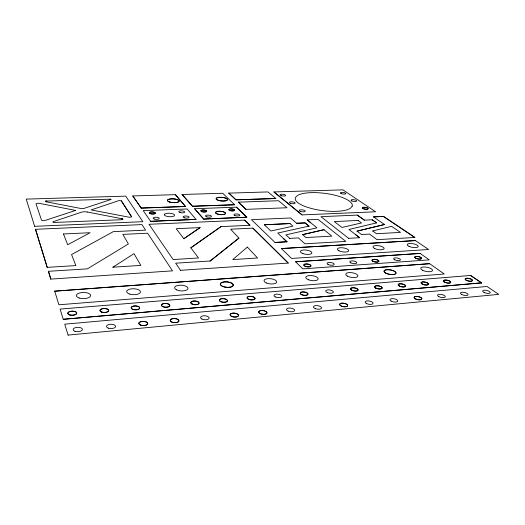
<?xml version="1.0" encoding="UTF-8"?>
<svg xmlns="http://www.w3.org/2000/svg" width="525" height="525" viewBox="0 0 525 525"><rect width="100%" height="100%" fill="white"/><g stroke="black" fill="none" stroke-linecap="round" stroke-linejoin="round"><path stroke-width="0.79" d="M63.217 319.292L481.609 282.863L63.217 319.292L60.106 309.087L470.571 275.454L481.609 282.863M68.106 335.14L64.752 324.174L487.01 286.486L498.75 294.368L68.106 335.088M87.203 212.034L87.203 211.995A4.856 1.621 1.2 0 0 81.414 212.212L52.874 221.812A1.798 0.61 0.2 0 0 54.042 222.462L121.99 219.719M112.888 267.225L134.013 253.641L140.831 265.401L112.888 267.186M121.4 200.996L121.4 200.957A1.89 0.604 2.2 0 0 118.361 200.773L91.147 209.915L128.894 217.173A1.844 0.63 2.3 0 0 131.513 216.674L121.4 200.996L131.513 216.674M132.773 195.95L141.232 208.103L185.522 206.482L175.409 194.657L132.773 195.95L141.232 208.103M150.649 221.333L143.2 210.61L187.176 208.983L196.035 219.411L150.649 221.333L196.035 219.411M175.409 194.69L185.515 206.522M182.09 194.493L222.718 193.252L234.563 204.737L192.452 206.24L182.09 194.46L192.452 206.273L234.563 204.77M238.934 238.114L210.125 261.023L238.934 238.114L230.619 229.202L252.879 228.132L288.232 263.077L180.534 270.309M183.829 238.718L176.223 228.71L200.117 227.594L183.829 238.718L200.117 227.594M190.805 247.859L220.973 226.623L249.979 225.271L244.729 220.126L149.015 224.28L173.152 259.567L198.542 257.952L190.805 247.82L220.973 226.623M194.624 208.74L203.72 219.082L246.796 217.219L236.434 207.158L194.624 208.74L203.72 219.082M228.848 193.121L267.94 191.927L275.848 198.502L235.961 199.828L228.848 193.121L235.961 199.828L275.848 198.535M236.434 207.158L246.789 217.258M238.376 202.158L278.539 200.74L286.972 207.756L245.969 209.357L238.376 202.158L245.969 209.357M244.729 220.126L249.979 225.271M247.38 247.124L257.572 257.998L232.752 259.58L247.38 247.085M252.879 228.132L288.232 263.077M264.292 224.772L289.938 223.571L264.292 224.772L270.867 231.013L292.904 226.157L289.938 223.571M273.879 191.94L302.046 214.902L375.598 211.785L342.937 189.86L273.879 191.94L302.046 214.902M275.028 242.465L286.945 241.756L275.028 242.465L251.449 219.686L290.515 217.973L296.71 223.296L305.097 222.902L308.976 226.137L305.097 222.902L296.717 223.256M281.387 248.561L415.452 240.601L428.61 249.5L291.572 258.431L281.387 248.561L415.459 240.568M286.945 241.795L283.677 238.718L286.945 241.756M289.78 238.429L285.902 234.846L316.936 227.843L307.21 219.87L318.006 219.345L345.811 241.415L304.979 243.817L298.397 237.917L289.78 238.389M295.568 261.791L420.164 253.431L295.568 261.791L302.807 268.859L429.286 259.868L420.164 253.431M302.649 234.629L323.938 229.714L302.649 234.629L305.95 237.543L331.826 236.132L323.938 229.714M310.603 222.646L307.21 219.87M348.666 238.363L320.946 216.681L357.269 215.086L364.383 220.165L372.179 219.772L376.615 222.856L348.948 229.471L359.691 237.707L348.672 238.324M357.269 215.125L364.389 220.132M355.884 234.859L359.684 237.746M358.083 220.461L334.261 221.576L341.972 227.482L361.502 222.928L358.089 220.428M414.881 237.457L377.094 239.676L369.508 234.078L361.528 234.55L357.033 231.144L384.51 224.483L373.439 216.877L383.486 216.425L414.875 237.49L383.48 216.457L373.433 216.91M372.179 219.772L376.609 222.889M429.627 263.688L54.712 291.172L429.627 263.688L444.288 273.998L58.898 304.782L54.712 291.126M470.571 275.454L481.589 282.942M352.17 206.168L350.418 208.248A28.763 8.708 7.3 0 1 316.181 209.58A28.763 8.708 7.3 0 1 295.627 197.223L297.806 195.28A28.763 8.708 7.3 0 1 331.255 194.407A28.763 8.708 7.3 0 1 352.163 206.2M215.624 212.395L215.965 211.969A4.968 1.647 4.8 0 1 221.799 211.444A4.968 1.647 4.8 0 1 225.455 213.518L225.127 213.944A4.968 1.647 4.8 0 1 219.273 214.489A4.968 1.647 4.8 0 1 215.624 212.395A4.968 1.647 4.8 0 0 219.273 214.449A4.968 1.647 4.8 0 0 225.133 213.911L225.455 213.518A4.968 1.647 4.8 0 0 221.799 211.477A4.968 1.647 4.8 0 0 215.965 212.002M164.423 214.403L164.857 213.964A5.119 1.726 3.4 0 1 171.052 213.412A5.119 1.726 3.4 0 1 174.464 215.552L174.051 215.998A5.119 1.726 3.4 0 1 167.823 216.53A5.119 1.726 3.4 0 1 164.423 214.364M110.932 199.526L84.302 208.313A4.384 1.431 1.2 0 1 80.653 208.445L45.977 201.757M357.026 231.177L384.503 224.523M308.982 226.104L277.758 233.054L283.677 238.757M121.99 219.758L122.345 219.653A1.575 0.538 2.1 0 0 122.601 218.905L122.305 218.8M45.865 201.127L46.771 201.082M50.82 279.11L172.508 270.848L147.623 233.198L122.85 234.393L128.382 243.968L87.367 268.859L48.431 271.294L50.82 279.11L48.431 271.34M210.125 260.984L175.658 263.183L180.534 270.349M47.211 267.363L75.856 265.591L71.551 254.559L113.341 231.637L145.596 230.134L141.927 224.588L35.503 229.294L47.211 267.363L35.503 229.254M203.726 219.05L246.796 217.219M34.617 226.321L142.852 221.694L125.718 196.133L26.25 199.113L34.617 226.282M141.238 208.064L185.522 206.482M121.951 218.754L87.203 211.995M110.23 199.113L110.972 199.441M110.421 199.178L46.036 201.068M45.865 201.095A1.208 0.381 0.4 0 0 45.511 201.62L45.977 201.79M121.951 218.722L122.305 218.84M63.479 233.96L90.116 232.719L67.686 244.735L63.479 233.96M75.646 210.427L39.218 203.339A2.093 0.669 0.2 0 0 37.012 203.346A2.093 0.669 0.2 0 0 36.061 203.976L41.495 220.113A2.126 0.715 0 0 0 44.842 220.52L75.646 210.427M372.717 230.961L391.552 226.314L400.49 232.385L376.504 233.73L372.717 230.961M74.957 331.308A4.666 2.198 -1.3 0 0 82.405 329.693A4.666 2.198 -1.3 0 0 75.961 327.508A4.666 2.198 -1.3 0 0 74.957 331.308M108.452 328.191A4.554 2.146 0.1 0 0 115.592 326.616A4.554 2.146 0.1 0 0 109.121 324.483A4.554 2.146 0.1 0 0 108.452 328.191M140.903 325.218A4.449 2.1 1.5 0 0 147.748 323.689A4.449 2.1 1.5 0 0 141.251 321.595A4.449 2.093 1.5 0 0 140.903 325.172A4.449 2.093 1.5 0 0 147.748 323.636A4.449 2.093 1.5 0 0 141.258 321.549A4.449 2.1 1.5 0 0 140.903 325.218M171.458 321.93A4.364 2.041 2.9 0 0 178.762 321.326A4.364 2.041 2.9 0 0 173.46 318.596A4.364 2.041 2.9 0 0 171.458 321.93A4.364 2.041 2.9 0 0 178.762 321.274A4.364 2.041 2.9 0 0 173.467 318.544A4.364 2.041 2.9 0 0 171.458 321.877M201.948 319.049A4.285 1.988 4.2 0 0 209.035 318.465A4.285 1.988 4.2 0 0 203.641 315.787A4.285 1.988 4.2 0 0 201.948 319.049M231.518 316.352A4.22 1.929 5.4 0 0 238.402 315.781A4.22 1.929 5.4 0 0 232.923 313.162A4.22 1.929 5.4 0 0 231.518 316.352A4.22 1.929 5.4 0 0 238.409 315.735A4.22 1.929 5.4 0 0 232.929 313.117A4.22 1.929 5.4 0 0 231.525 316.299M260.223 313.681A4.161 1.87 6.6 0 0 266.917 313.13A4.161 1.87 6.6 0 0 261.358 310.524A4.161 1.87 6.6 0 0 260.229 313.635A4.161 1.87 6.6 0 0 266.923 313.084A4.161 1.87 6.6 0 0 261.358 310.57A4.161 1.87 6.6 0 0 260.223 313.681M288.094 311.095A4.108 1.818 7.6 0 0 294.604 310.557A4.108 1.818 7.6 0 0 288.967 308.044A4.108 1.818 7.6 0 0 288.094 311.095M315.171 308.582A4.062 1.759 8.6 0 0 321.497 308.063A4.062 1.759 8.6 0 0 315.801 305.596A4.062 1.759 8.6 0 0 315.171 308.582M340.692 305.734A4.023 1.7 9.4 0 0 347.445 306.049A4.023 1.7 9.4 0 0 342.858 303.201A4.023 1.7 9.4 0 0 340.699 305.694A4.023 1.7 9.4 0 0 347.452 306.003A4.023 1.7 9.4 0 0 342.864 303.155A4.023 1.7 9.4 0 0 340.692 305.734M366.26 303.365A3.99 1.647 10.2 0 0 372.894 303.68A3.99 1.647 10.2 0 0 368.202 300.884A3.99 1.647 10.2 0 0 366.26 303.365M391.132 301.068A3.957 1.588 10.9 0 0 397.642 301.376A3.957 1.588 10.9 0 0 392.851 298.633A3.957 1.588 10.9 0 0 391.132 301.068M415.321 298.823A3.931 1.536 11.5 0 0 421.726 299.132A3.931 1.536 11.5 0 0 416.837 296.441A3.931 1.536 11.5 0 0 415.321 298.823M438.874 296.645A3.911 1.483 12 0 0 445.174 296.947A3.911 1.483 12 0 0 440.193 294.308A3.911 1.483 12 0 0 438.874 296.645M461.803 294.518A3.885 1.437 12.5 0 0 467.998 294.82A3.885 1.437 12.5 0 0 462.938 292.235A3.885 1.437 12.5 0 0 461.803 294.518M484.135 292.451A3.872 1.385 12.9 0 0 490.232 292.753A3.872 1.385 12.9 0 0 485.093 290.207A3.872 1.385 12.9 0 0 484.135 292.451M422.651 270.303A6.031 2.146 10.9 0 0 432.442 270.795A6.031 2.146 10.9 0 0 424.83 266.982A6.031 2.146 10.9 0 0 422.651 270.303M305.379 266.306A3.59 1.378 7.6 0 0 310.938 265.893A3.59 1.378 7.6 0 0 305.839 263.957A3.59 1.378 7.6 0 0 305.379 266.306M328.02 264.436A3.557 1.339 8.3 0 0 333.985 264.679A3.557 1.339 8.3 0 0 329.864 262.434A3.557 1.339 8.3 0 0 328.02 264.436M350.792 262.854A3.524 1.299 8.9 0 0 356.659 263.091A3.524 1.299 8.9 0 0 352.459 260.886A3.524 1.299 8.9 0 0 350.792 262.854M373.026 261.227A3.498 1.267 9.5 0 0 378.794 261.463A3.498 1.267 9.5 0 0 374.515 259.291A3.498 1.267 9.5 0 0 373.026 261.227M394.702 259.79A3.478 1.227 10 0 0 400.378 260.033A3.478 1.227 10 0 0 396.027 257.893A3.478 1.227 10 0 0 394.702 259.79M415.885 258.241A3.458 1.194 10.5 0 0 421.477 258.477A3.458 1.194 10.5 0 0 417.053 256.371A3.458 1.194 10.5 0 0 415.885 258.241M302.925 253.621A5.801 2.133 7.4 0 0 311.883 252.984A5.801 2.133 7.4 0 0 303.594 249.979A5.801 2.133 7.4 0 0 302.925 253.621M338.973 250.793A5.723 2.041 8.4 0 0 348.502 251.173A5.723 2.041 8.4 0 0 341.709 247.715A5.723 2.041 8.4 0 0 338.973 250.793M374.706 248.548A5.65 1.949 9.3 0 0 383.985 248.929A5.65 1.949 9.3 0 0 376.996 245.556A5.65 1.949 9.3 0 0 374.706 248.548M409.073 246.389A5.591 1.864 10.1 0 0 418.123 246.77A5.591 1.864 10.1 0 0 410.95 243.482A5.591 1.864 10.1 0 0 409.073 246.389M281.183 195.694A2.861 0.866 6.3 0 0 285.639 195.503A2.861 0.866 6.3 0 0 281.584 194.237A2.861 0.866 6.3 0 0 281.183 195.694M290.633 203.352A2.94 0.912 6.6 0 0 295.188 203.129A2.94 0.912 6.6 0 0 290.988 201.803A2.94 0.912 6.6 0 0 290.633 203.352M300.615 211.444A3.032 0.965 6.9 0 0 305.274 211.194A3.032 0.965 6.9 0 0 300.917 209.797A3.032 0.965 6.9 0 0 300.615 211.444M341.106 193.567A2.789 0.807 7.6 0 0 345.739 193.784A2.789 0.807 7.6 0 0 342.379 192.373A2.789 0.807 7.6 0 0 341.106 193.567M351.842 200.911A2.868 0.847 8 0 0 356.593 201.127A2.868 0.847 8 0 0 353.089 199.638A2.868 0.847 8 0 0 351.842 200.911M363.182 208.628A2.953 0.893 8.3 0 0 368.045 208.838A2.953 0.893 8.3 0 0 364.389 207.277A2.953 0.893 8.3 0 0 363.182 208.628M169.739 202.066A5.893 1.883 3.6 0 0 179.13 201.338A5.893 1.883 3.6 0 0 171.025 198.863A5.893 1.883 3.6 0 0 169.739 202.033A5.893 1.883 3.6 0 0 179.13 201.305A5.893 1.883 3.6 0 0 171.025 198.903A5.893 1.883 3.6 0 0 169.739 202.066M218.63 200.445A5.723 1.798 4.9 0 0 227.496 199.743A5.723 1.798 4.9 0 0 219.286 197.341A5.723 1.798 4.9 0 0 218.63 200.412A5.723 1.798 4.9 0 0 227.502 199.71A5.723 1.798 4.9 0 0 219.286 197.374A5.723 1.798 4.9 0 0 218.63 200.445M180.088 212.546A2.973 0.991 3.8 0 0 184.728 212.074A2.973 0.991 3.8 0 0 180.488 210.853A2.973 0.991 3.8 0 0 180.088 212.546M184.4 217.809A3.025 1.03 3.9 0 0 189.105 217.317A3.025 1.03 3.9 0 0 184.774 216.057A3.025 1.03 3.9 0 0 184.4 217.809M150.537 213.721A3.032 1.017 3 0 0 155.347 213.242A3.032 1.017 3 0 0 151.134 212.002A3.032 1.017 3 0 0 150.537 213.682A3.032 1.017 3 0 0 155.347 213.202A3.032 1.017 3 0 0 151.134 211.962A3.032 1.017 3 0 0 150.537 213.721M154.37 219.05A3.084 1.057 3 0 0 159.259 218.544A3.084 1.057 3 0 0 154.954 217.265A3.084 1.057 3 0 0 154.37 219.05M202.21 211.726A2.94 0.971 4.4 0 0 206.725 211.267A2.94 0.971 4.4 0 0 202.473 210.02A2.94 0.971 4.4 0 0 202.217 211.687A2.94 0.971 4.4 0 0 206.732 211.227A2.94 0.971 4.4 0 0 202.466 210.059A2.94 0.971 4.4 0 0 202.21 211.726M206.87 216.884A2.986 1.004 4.5 0 0 211.45 216.392A2.986 1.004 4.5 0 0 207.099 215.152A2.986 1.004 4.5 0 0 206.87 216.884M229.694 210.44A2.894 0.945 5.1 0 0 234.537 210.427A2.894 0.945 5.1 0 0 231.066 208.93A2.894 0.945 5.1 0 0 229.701 210.4A2.894 0.945 5.1 0 0 234.537 210.387A2.894 0.945 5.1 0 0 231.066 208.97A2.894 0.945 5.1 0 0 229.694 210.44M234.767 215.493A2.94 0.978 5.3 0 0 239.682 215.473A2.94 0.978 5.3 0 0 236.125 213.97A2.94 0.978 5.3 0 0 234.767 215.493M79.262 298.049A7.16 3.091 -0.4 0 0 90.622 295.844A7.16 3.091 -0.4 0 0 80.653 292.72A7.16 3.091 -0.4 0 0 79.262 298.049M129.813 294.131A6.904 2.979 1.5 0 0 140.457 292.018A6.904 2.979 1.5 0 0 130.436 288.993A6.904 2.979 1.5 0 0 129.813 294.131M176.597 289.879A6.694 2.861 3.3 0 0 187.76 289.098A6.694 2.861 3.3 0 0 179.524 285.219A6.694 2.861 3.3 0 0 176.597 289.879M222.541 286.381A6.523 2.743 5.1 0 0 233.205 285.639A6.523 2.743 5.1 0 0 224.766 281.827A6.523 2.743 5.1 0 0 222.541 286.335A6.523 2.743 5.1 0 0 233.212 285.593A6.523 2.743 5.1 0 0 224.766 281.873A6.523 2.743 5.1 0 0 222.541 286.381M266.424 282.995A6.379 2.618 6.6 0 0 276.636 282.286A6.379 2.618 6.6 0 0 268.006 278.631A6.379 2.618 6.6 0 0 266.424 282.995M308.392 279.759A6.267 2.494 7.9 0 0 318.17 279.077A6.267 2.494 7.9 0 0 309.382 275.533A6.267 2.494 7.9 0 0 308.392 279.759M347.333 276.084A6.169 2.376 9.1 0 0 357.656 276.59A6.169 2.376 9.1 0 0 350.51 272.554A6.169 2.376 9.1 0 0 347.333 276.084M385.783 273.131A6.097 2.257 10.1 0 0 395.83 273.63A6.097 2.257 10.1 0 0 388.441 269.706A6.097 2.257 10.1 0 0 385.783 273.131M415.334 298.777A3.931 1.536 11.5 0 0 421.739 299.086A3.931 1.536 11.5 0 0 416.843 296.402A3.931 1.536 11.5 0 0 415.334 298.777M385.79 273.092A6.097 2.257 10.1 0 0 395.837 273.591A6.097 2.257 10.1 0 0 388.447 269.666A6.097 2.257 10.1 0 0 385.79 273.092M305.373 266.385A3.59 1.378 7.6 0 0 310.925 265.978A3.59 1.378 7.6 0 0 305.826 264.042A3.59 1.378 7.6 0 0 305.373 266.385M373.012 261.306A3.498 1.267 9.5 0 0 378.781 261.542A3.498 1.267 9.5 0 0 374.502 259.37A3.498 1.267 9.5 0 0 373.012 261.306M415.872 258.313A3.452 1.194 10.5 0 0 421.463 258.549A3.452 1.194 10.5 0 0 417.04 256.449A3.452 1.194 10.5 0 0 415.872 258.313M363.175 208.661A2.953 0.893 8.3 0 0 368.038 208.871A2.953 0.893 8.3 0 0 364.383 207.309A2.953 0.893 8.3 0 0 363.175 208.661M301.816 294.676A3.911 1.641 7.9 0 0 307.965 294.217A3.911 1.641 7.9 0 0 302.538 291.913A3.911 1.641 7.9 0 0 301.816 294.676M301.809 294.761A3.911 1.641 7.9 0 0 307.952 294.308A3.911 1.641 7.9 0 0 302.525 291.998A3.911 1.641 7.9 0 0 301.809 294.761M327.377 292.596A3.872 1.588 8.7 0 0 333.362 292.149A3.872 1.588 8.7 0 0 327.876 289.885A3.872 1.588 8.7 0 0 327.377 292.596M351.514 290.03A3.839 1.542 9.5 0 0 357.925 290.338A3.839 1.542 9.5 0 0 353.496 287.733A3.839 1.542 9.5 0 0 351.514 290.03M351.501 290.115A3.839 1.542 9.5 0 0 357.912 290.423A3.839 1.542 9.5 0 0 353.483 287.818A3.839 1.542 9.5 0 0 351.501 290.115M375.723 287.982A3.806 1.49 10.1 0 0 382.036 288.291A3.806 1.49 10.1 0 0 377.501 285.731A3.806 1.49 10.1 0 0 375.723 287.982M375.71 288.067A3.806 1.49 10.1 0 0 382.016 288.376A3.806 1.49 10.1 0 0 377.488 285.817A3.806 1.49 10.1 0 0 375.71 288.067M399.308 285.987A3.78 1.444 10.7 0 0 405.51 286.296A3.78 1.444 10.7 0 0 400.89 283.782A3.78 1.444 10.7 0 0 399.308 285.987M399.289 286.066A3.78 1.444 10.7 0 0 405.497 286.374A3.78 1.444 10.7 0 0 400.87 283.861A3.78 1.444 10.7 0 0 399.289 286.066M444.668 282.148A3.734 1.352 11.7 0 0 450.673 282.45A3.734 1.352 11.7 0 0 445.889 280.028A3.734 1.352 11.7 0 0 444.668 282.148M444.649 282.233A3.734 1.352 11.7 0 0 450.653 282.535A3.734 1.352 11.7 0 0 445.869 280.107A3.734 1.352 11.7 0 0 444.649 282.233M422.277 284.045A3.754 1.398 11.3 0 0 428.38 284.347A3.754 1.398 11.3 0 0 423.675 281.879A3.754 1.398 11.3 0 0 422.277 284.045M422.264 284.123A3.754 1.398 11.3 0 0 428.367 284.432A3.754 1.398 11.3 0 0 423.662 281.964A3.754 1.398 11.3 0 0 422.264 284.123M466.489 280.304A3.714 1.306 12.1 0 0 472.402 280.606A3.714 1.306 12.1 0 0 467.545 278.217A3.714 1.306 12.1 0 0 466.489 280.304M466.476 280.383A3.714 1.306 12.1 0 0 472.388 280.685A3.714 1.306 12.1 0 0 467.526 278.303A3.714 1.306 12.1 0 0 466.476 280.383M248.502 299.197A4.003 1.739 6 0 0 254.993 298.712A4.003 1.739 6 0 0 249.697 296.317A4.003 1.739 6 0 0 248.502 299.197M248.496 299.289A4.003 1.739 6 0 0 254.979 298.804A4.003 1.739 6 0 0 249.69 296.408A4.003 1.739 6 0 0 248.496 299.289M220.697 301.553A4.062 1.792 4.9 0 0 227.364 301.055A4.062 1.792 4.9 0 0 222.147 298.613A4.062 1.792 4.9 0 0 220.697 301.553M220.69 301.645A4.062 1.792 4.9 0 0 227.358 301.147A4.062 1.792 4.9 0 0 222.141 298.705A4.062 1.792 4.9 0 0 220.69 301.645M192.078 303.982A4.128 1.837 3.8 0 0 198.936 303.47A4.128 1.837 3.8 0 0 193.797 300.976A4.128 1.837 3.8 0 0 192.078 303.982M192.071 304.073A4.128 1.837 3.8 0 0 198.929 303.562A4.128 1.837 3.8 0 0 193.791 301.068A4.128 1.837 3.8 0 0 192.071 304.073M275.527 296.993A3.951 1.687 7 0 0 281.833 296.52A3.951 1.687 7 0 0 276.472 294.171A3.951 1.687 7 0 0 275.527 296.993M69.556 314.803A4.489 2.021 -1.2 0 0 76.735 313.346A4.489 2.021 -1.2 0 0 70.573 311.312A4.489 2.021 -1.2 0 0 69.556 314.803M69.556 314.902A4.489 2.021 -1.2 0 0 76.735 313.445A4.489 2.021 -1.2 0 0 70.573 311.41A4.489 2.021 -1.2 0 0 69.556 314.902M101.817 312.06A4.384 1.982 0.1 0 0 108.714 310.642A4.384 1.982 0.1 0 0 102.519 308.647A4.384 1.982 0.1 0 0 101.817 312.06M101.811 312.158A4.384 1.982 0.1 0 0 108.708 310.741A4.384 1.982 0.1 0 0 102.519 308.746A4.384 1.982 0.1 0 0 101.811 312.158M133.107 309.402A4.285 1.936 1.4 0 0 139.729 308.017A4.285 1.936 1.4 0 0 133.514 306.062A4.285 1.936 1.4 0 0 133.107 309.402M133.101 309.501A4.285 1.936 1.4 0 0 139.722 308.109A4.285 1.936 1.4 0 0 133.514 306.16A4.285 1.936 1.4 0 0 133.101 309.501M162.612 306.482A4.2 1.89 2.6 0 0 169.667 305.95A4.2 1.89 2.6 0 0 164.62 303.411A4.2 1.89 2.6 0 0 162.612 306.482M162.606 306.574A4.2 1.89 2.6 0 0 169.66 306.049A4.2 1.89 2.6 0 0 164.614 303.502A4.2 1.89 2.6 0 0 162.606 306.574"/></g></svg>
